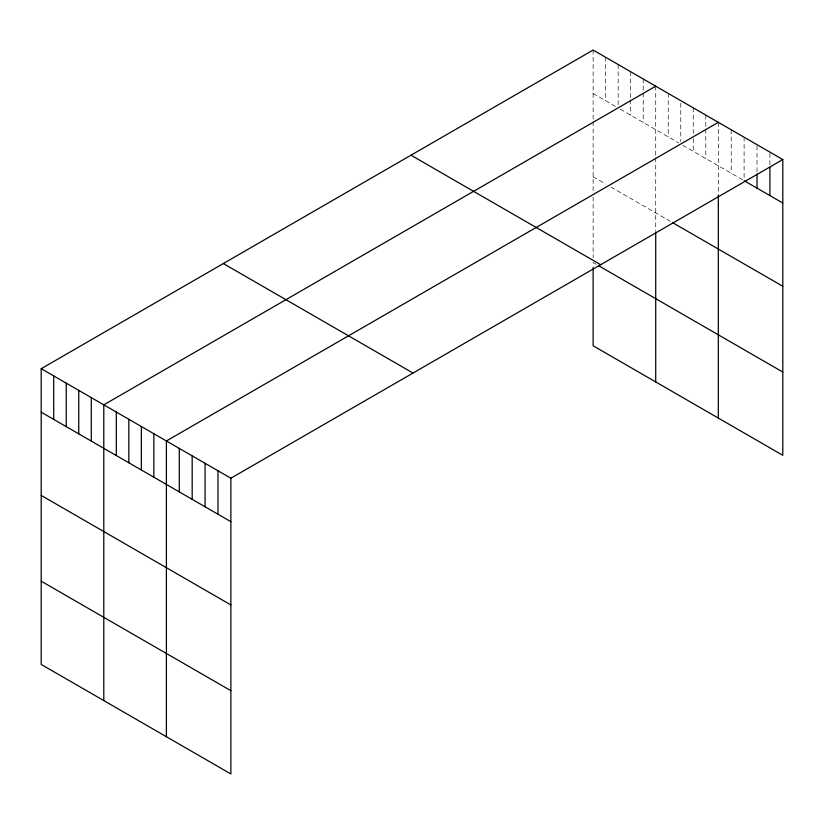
<?xml version="1.0" encoding="UTF-8"?>
<svg xmlns="http://www.w3.org/2000/svg" width="824" height="824" viewBox="0 0 824 824"><rect width="100%" height="100%" fill="white"/><g stroke="black" fill="none" stroke-linecap="round" stroke-linejoin="round"><path stroke-width="0.62" stroke-dasharray="4.12 3.09" d="M593.125 50.048L593.125 120.417M593.125 93.524L617.125 107.367M620.245 109.18L678.667 142.902M682.839 145.312L743.032 180.065M593.125 176.769L605.65 183.999M610.862 187.007L670.324 221.337M596.257 264.349L593.125 262.537L593.125 266.389M769.904 153.388L769.904 164.893M757.009 145.941L757.009 172.793M744.103 137.217L744.103 179.405M731.207 129.77L731.207 173.236M718.312 122.323L718.312 195.247M705.797 115.092L705.797 127.885M705.797 129.162L705.797 158.569M693.272 107.872L693.272 133.437M693.272 138.556L693.272 151.338M680.758 103.196L680.758 141.553M668.233 93.411L668.233 136.887M655.719 86.19L655.719 156.55M655.719 157.837L655.719 230.772M643.204 78.96L643.204 91.742M643.204 93.019L643.204 122.426M630.679 71.729L630.679 98.581M630.679 99.859L630.679 115.206M618.165 64.509L618.165 105.42M605.65 57.278L605.65 100.744M593.125 121.695L593.125 191.065M593.125 197.018L593.125 257.778"/><path stroke-width="1.24" d="M41.2 368.699L230.875 478.208L230.875 773.952L41.2 664.443L41.2 368.699L593.125 50.048L782.8 159.557L782.8 455.301L593.125 345.792L593.125 267.666M655.719 86.19L103.793 404.841L103.793 700.585M718.312 122.323L166.386 440.974L166.386 736.718M230.875 478.208L782.8 159.557M744.103 180.683L782.8 203.023M672.415 222.542L782.8 286.278M410.991 155.2L600.665 264.71M598.348 265.555L782.8 372.046M223.335 263.546L413.009 373.056M41.2 412.175L230.875 521.674M41.2 495.42L230.875 604.929M41.2 581.198L230.875 690.697M769.904 167.447L769.904 195.576M757.009 174.07L757.009 188.13M718.312 195.247L718.312 418.067M655.719 231.966L655.719 381.924M217.979 470.762L217.979 514.227M205.073 463.315L205.073 506.781M192.177 455.868L192.177 499.344M179.282 448.421L179.282 491.897M153.861 433.754L153.861 477.22M141.347 426.523L141.347 469.989M128.832 419.292L128.832 462.769M116.308 412.062L116.308 455.538M91.279 397.611L91.279 441.077M78.754 390.38L78.754 433.857M66.239 383.16L66.239 426.626M53.715 375.929L53.715 419.395"/></g></svg>
